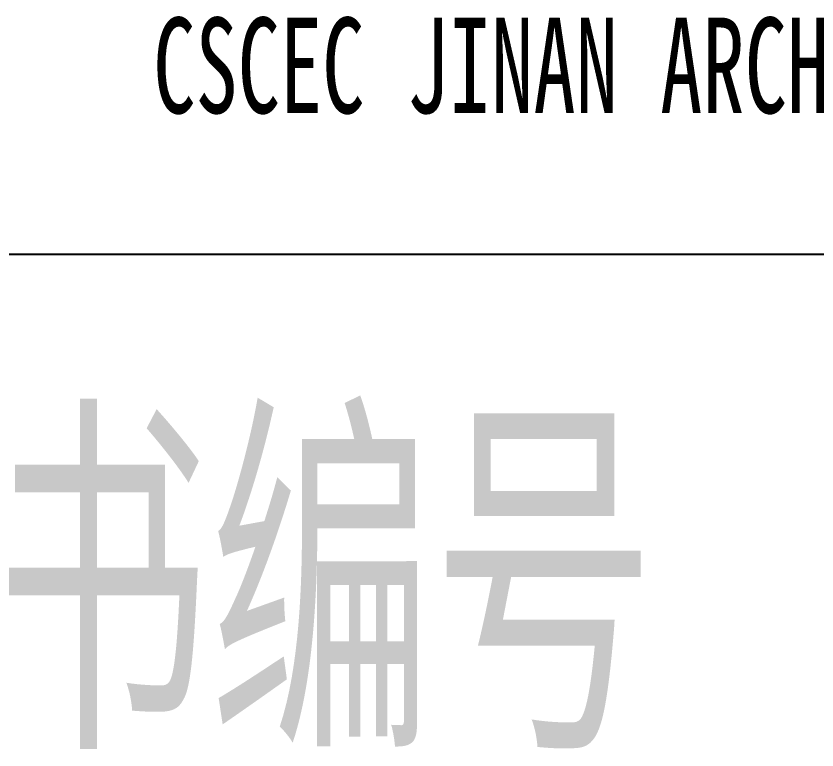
# Model space of a CAD drawing. Extents: x -55438775289 to -98440, y -7665632576 to 9496667396.
# Drawn here: x -149471 to -147585, y 181368 to 183096 of the extents above; entities that cross this region are included whole.
import ezdxf
from ezdxf.enums import TextEntityAlignment as Align

# ---------------------------------------------------------------- set-up
doc = ezdxf.new("R2010")
doc.units = 0
doc.header["$LTSCALE"] = 1000
doc.layers.add('FRAME', color=7, linetype='CONTINUOUS')
doc.styles.add('FRAME-2', font='', dxfattribs={"height": 3000})
doc.styles.add('FRAME-3', font='romans.shx', dxfattribs={"width": 0.7, "bigfont": 'hztxt.shx'})
doc.styles.get('FRAME-2').set_extended_font_data('楷体_GB2312')

# ---------------------------------------------------------------- blocks, each defined once
blk = doc.blocks.new('a1')
at = {"layer": 'FRAME'}
blk.add_line((87519.7, 129240.1), (115319.7, 129240.1), dxfattribs=at)
at = {"layer": 'FRAME', "style": 'FRAME-2', "width": 0.65}
blk.add_text('CSCEC JINAN ARCHITECTURAL DESIGN INSTITUTE CO.,LTD.', height=150, dxfattribs=at).set_placement((89180.9, 129461.7))
at = {"layer": 'FRAME', "style": 'FRAME-3', "width": 0.7}
blk.add_text('资质证书编号', height=500, dxfattribs=at).set_placement((88919.7, 128740.1), align=Align.MIDDLE)

msp = doc.modelspace()

# ---------------------------------------------------------------- block references
at = {"layer": 'FRAME', "xscale": 1.5, "yscale": 1.5, "zscale": 1.5}
msp.add_blockref('a1', (-282919.6, -11325.1), dxfattribs=at)

doc.saveas('drawing.dxf')
